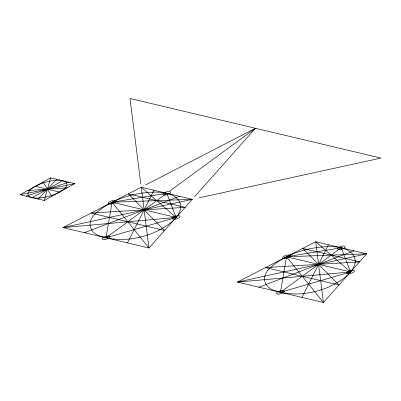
<?xml version="1.0" encoding="UTF-8"?>
<svg xmlns="http://www.w3.org/2000/svg" width="401" height="401" viewBox="0 0 401 401"><rect width="100%" height="100%" fill="white"/><g stroke="black" fill="none" stroke-linecap="round" stroke-linejoin="round"><path stroke-width="0.6" d="M105.969 237.793L112.1 202.249C125.473 195.643 140.425 192.295 155.317 192.094A49.814 17.85 -16 0 1 166.756 193.272C173.884 194.645 181.904 200.305 180.696 208.455C177.678 220.766 164.706 227.312 154.26 232.51C138.024 239.282 119.378 241.863 102.305 236.775C88.556 233.522 85.839 220.976 97.037 212.289A52.872 18.947 -16 0 1 107.859 204.565L112.1 202.249L166.756 193.272L176.139 217.457L105.969 237.793L166.756 193.272M280.439 292.304L286.565 256.755C299.943 250.149 314.89 246.805 329.782 246.605A49.814 17.85 -16 0 1 341.221 247.778C348.349 249.156 356.369 254.81 355.161 262.961C352.143 275.276 339.171 281.818 328.725 287.016C312.489 293.793 293.848 296.374 276.775 291.281C263.021 288.028 260.304 275.482 271.502 266.8A52.872 18.947 -16 0 1 282.324 259.076L286.565 256.755L341.221 247.778L350.604 271.963L280.439 292.304L341.221 247.778M44.25 200.48L50.621 177.884L74.822 183.633L44.25 200.48L20.05 194.731L50.621 177.884M127.468 242.901L153.999 190.239M301.933 297.407L328.464 244.75M194.55 196.756L255.467 128.285L145.378 185.082M38.2 199.041L56.671 179.322M169.964 190.921L255.467 128.285M32.15 197.603L62.721 180.756M84.476 232.69L179.513 196.3M258.941 287.201L353.978 250.805M26.1 196.169L68.771 182.194M199.091 197.833L380.95 158.084L129.984 98.486L140.836 184.004M20.05 194.731L74.822 183.633M176.139 217.457L62.982 227.588L141.247 187.212L192.264 199.327L148.961 248.003L62.982 227.588L192.264 199.327L112.1 202.249L148.961 248.003L141.247 187.212L176.139 217.457L112.1 202.249M350.604 271.963L237.447 282.093L315.712 241.718L366.73 253.838L323.427 302.514L237.447 282.093L366.73 253.838L286.565 256.755L323.427 302.514L315.712 241.718L350.604 271.963L286.565 256.755M27.694 190.52L67.178 187.843M35.333 186.31L59.533 192.054M42.977 182.094L51.894 196.264M185.117 207.367L91.132 213.066L164.535 230.495L128.32 193.878L185.117 207.367M359.582 261.873L265.597 267.572L339 285.006L302.785 248.389L359.582 261.873M39.393 197.984A20.175 7.228 -16 0 0 66.837 183.648A20.175 7.228 -16 0 0 36.075 185.909A20.175 7.228 -16 0 0 39.393 197.984M104.315 239.567A4.05 1.454 -16 0 0 109.869 236.7A4.05 1.454 -16 0 0 103.729 237.116A4.05 1.454 -16 0 0 104.315 239.567M165.097 195.041A4.05 1.454 -16 0 0 170.656 192.174A4.05 1.454 -16 0 0 164.515 192.595A4.05 1.454 -16 0 0 165.097 195.041M174.48 219.227A4.05 1.454 -16 0 0 180.039 216.36A4.05 1.454 -16 0 0 173.899 216.781A4.05 1.454 -16 0 0 174.48 219.227M110.44 204.019A4.05 1.454 -16 0 0 115.999 201.152A4.05 1.454 -16 0 0 109.854 201.573A4.05 1.454 -16 0 0 110.44 204.019M278.78 294.073A4.05 1.454 -16 0 0 284.339 291.211A4.05 1.454 -16 0 0 278.194 291.627A4.05 1.454 -16 0 0 278.78 294.073M339.562 249.547A4.05 1.454 -16 0 0 345.121 246.685A4.05 1.454 -16 0 0 338.98 247.101A4.05 1.454 -16 0 0 339.562 249.547M348.945 273.733A4.05 1.454 -16 0 0 354.504 270.87A4.05 1.454 -16 0 0 348.364 271.287A4.05 1.454 -16 0 0 348.945 273.733M284.905 258.525A4.05 1.454 -16 0 0 290.464 255.663A4.05 1.454 -16 0 0 284.324 256.079A4.05 1.454 -16 0 0 284.905 258.525"/></g></svg>
